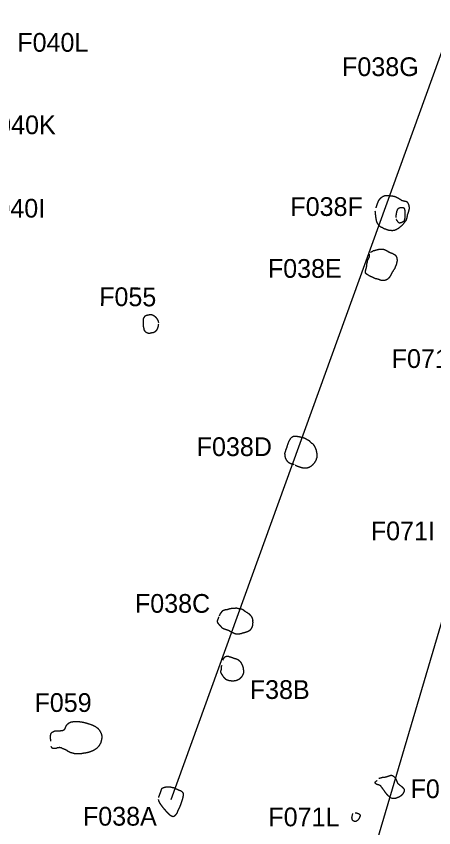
# Model space of a CAD drawing. Extents: x -56 to 221, y -167 to 6.
# Drawn here: x 39.71 to 57.53, y -94.39 to -59.74 of the extents above; entities that cross this region are included whole.
import ezdxf

# ---------------------------------------------------------------- set-up
doc = ezdxf.new("R2010")
doc.units = 0
for name, color, linetype in [('All Other Features', 7, 'Continuous'), ('Feature Numbers', 7, 'Continuous'), ('Fenceline 38', 7, 'Continuous'), ('Fenceline 71', 7, 'Continuous'), ('Posthole', 7, 'Continuous')]:
    doc.layers.add(name, color=color, linetype=linetype)

msp = doc.modelspace()

# ---------------------------------------------------------------- linework, layer by layer
at = {"layer": 'All Other Features'}
msp.add_open_spline([(41.188, -90.697), (41.183, -90.612), (41.178, -90.551), (41.18, -90.443), (41.193, -90.37), (41.235, -90.317), (41.29, -90.285), (41.344, -90.261), (41.402, -90.25), (41.495, -90.253), (41.558, -90.25), (41.628, -90.244), (41.685, -90.238), (41.758, -90.203), (41.805, -90.153), (41.826, -90.083), (41.875, -89.992), (41.937, -89.934), (42.005, -89.89), (42.101, -89.863), (42.174, -89.858), (42.252, -89.852), (42.369, -89.852), (42.481, -89.869), (42.609, -89.893), (42.762, -89.937), (42.944, -89.992), (43.077, -90.062), (43.181, -90.13), (43.267, -90.226), (43.316, -90.323), (43.353, -90.408), (43.373, -90.51), (43.355, -90.606), (43.324, -90.756), (43.275, -90.849), (43.212, -90.934), (43.139, -91.01), (42.996, -91.104), (42.895, -91.142), (42.809, -91.171), (42.728, -91.189), (42.64, -91.206), (42.554, -91.218), (42.473, -91.235), (42.372, -91.235), (42.265, -91.235), (42.218, -91.235), (42.135, -91.212), (42.023, -91.183), (41.948, -91.142), (41.893, -91.113), (41.867, -91.083), (41.81, -91.063), (41.748, -91.039), (41.677, -91.007), (41.628, -90.978), (41.558, -90.969), (41.485, -90.978), (41.43, -90.999), (41.391, -91.007), (41.297, -91.016), (41.248, -90.999), (41.204, -90.92)], degree=2, dxfattribs=at)
at = {"layer": 'Fenceline 38'}
msp.add_line((68.393, -32.124), (46.315, -93.205), dxfattribs=at)
for points in [[(55.07, -67.916), (55.105, -67.811), (55.148, -67.694), (55.2, -67.569), (55.228, -67.563), (55.25, -67.52), (55.304, -67.471), (55.397, -67.411), (55.484, -67.387), (55.577, -67.391), (55.659, -67.398), (55.749, -67.409), (55.857, -67.425), (55.947, -67.464), (56.025, -67.509), (56.101, -67.55), (56.151, -67.591), (56.209, -67.612), (56.345, -67.638), (56.385, -67.653), (56.427, -67.717), (56.455, -67.776), (56.481, -67.883), (56.485, -67.953), (56.455, -68.078), (56.423, -68.167), (56.398, -68.236), (56.39, -68.318), (56.36, -68.421), (56.339, -68.469), (56.299, -68.516), (56.214, -68.634), (56.143, -68.703), (56.032, -68.793), (55.975, -68.834), (55.867, -68.882), (55.786, -68.898), (55.688, -68.892), (55.596, -68.884), (55.504, -68.841), (55.409, -68.816), (55.356, -68.774), (55.269, -68.746), (55.203, -68.676), (55.132, -68.585), (55.095, -68.484), (55.071, -68.352), (55.053, -68.231), (55.039, -68.064)], [(55.923, -68.333), (55.931, -68.242), (55.96, -68.064), (56.023, -67.934), (56.101, -67.907), (56.203, -67.896), (56.256, -67.911), (56.294, -68.003), (56.307, -68.145), (56.298, -68.268), (56.296, -68.381), (56.262, -68.493), (56.201, -68.535), (56.119, -68.564), (56.052, -68.579), (55.991, -68.495), (55.931, -68.411)], [(54.833, -69.815), (54.902, -69.778), (54.971, -69.741), (55.015, -69.735), (55.059, -69.721), (55.162, -69.697), (55.22, -69.682), (55.24, -69.689), (55.311, -69.68), (55.379, -69.682), (55.436, -69.703), (55.522, -69.744), (55.59, -69.781), (55.613, -69.806), (55.757, -69.858), (55.793, -69.875), (55.849, -69.908), (55.89, -69.93), (55.929, -69.992), (55.961, -70.066), (55.966, -70.123), (55.968, -70.182), (55.96, -70.221), (55.942, -70.316), (55.922, -70.37), (55.879, -70.478), (55.87, -70.504), (55.811, -70.593), (55.757, -70.681), (55.691, -70.8), (55.653, -70.877), (55.574, -70.959), (55.495, -71.008), (55.438, -71.02), (55.323, -71.024), (55.243, -71.011), (55.207, -70.985), (55.11, -70.956), (55.054, -70.958), (54.985, -70.917), (54.908, -70.879), (54.844, -70.856), (54.779, -70.822), (54.71, -70.778), (54.658, -70.743), (54.623, -70.704), (54.616, -70.652), (54.628, -70.575), (54.659, -70.48), (54.678, -70.392), (54.681, -70.305), (54.705, -70.23), (54.708, -70.176), (54.748, -70.102), (54.78, -70.042), (54.803, -69.969), (54.795, -69.902)], [(51.569, -78.888), (51.478, -78.862), (51.406, -78.836), (51.363, -78.82), (51.309, -78.771), (51.238, -78.673), (51.209, -78.601), (51.187, -78.509), (51.186, -78.459), (51.181, -78.399), (51.209, -78.331), (51.232, -78.232), (51.276, -78.131), (51.292, -78.059), (51.352, -77.896), (51.422, -77.765), (51.493, -77.696), (51.576, -77.665), (51.632, -77.662), (51.67, -77.673), (51.762, -77.681), (51.847, -77.705), (51.908, -77.717), (51.996, -77.743), (52.099, -77.79), (52.135, -77.816), (52.187, -77.835), (52.224, -77.875), (52.297, -77.95), (52.389, -78.003), (52.41, -78.06), (52.433, -78.087), (52.471, -78.153), (52.514, -78.267), (52.524, -78.338), (52.535, -78.378), (52.539, -78.432), (52.542, -78.501), (52.549, -78.562), (52.537, -78.597), (52.505, -78.686), (52.444, -78.807), (52.39, -78.865), (52.317, -78.943), (52.215, -79.006), (52.156, -79.027), (52.013, -79.043), (51.953, -79.031), (51.87, -79.017), (51.788, -78.984), (51.653, -78.935), (51.625, -78.922)], [(48.384, -85.346), (48.414, -85.277), (48.431, -85.243), (48.45, -85.22), (48.48, -85.182), (48.509, -85.144), (48.536, -85.114), (48.552, -85.105), (48.577, -85.095), (48.619, -85.083), (48.662, -85.073), (48.7, -85.073), (48.735, -85.063), (48.762, -85.058), (48.792, -85.042), (48.823, -85.034), (48.872, -85.024), (48.909, -85.02), (48.958, -85.017), (49.006, -85.013), (49.05, -85.011), (49.1, -85.003), (49.141, -85.011), (49.19, -85.024), (49.297, -85.037), (49.337, -85.05), (49.375, -85.065), (49.403, -85.084), (49.42, -85.102), (49.451, -85.126), (49.49, -85.149), (49.539, -85.185), (49.594, -85.212), (49.647, -85.255), (49.676, -85.278), (49.698, -85.304), (49.713, -85.328), (49.738, -85.355), (49.754, -85.38), (49.767, -85.398), (49.775, -85.422), (49.781, -85.445), (49.794, -85.472), (49.801, -85.498), (49.804, -85.521), (49.805, -85.539), (49.804, -85.558), (49.805, -85.629), (49.804, -85.654), (49.8, -85.677), (49.797, -85.711), (49.796, -85.732), (49.791, -85.76), (49.79, -85.781), (49.776, -85.819), (49.766, -85.841), (49.761, -85.854), (49.748, -85.872), (49.729, -85.899), (49.72, -85.919), (49.704, -85.936), (49.679, -85.962), (49.662, -85.976), (49.64, -85.993), (49.626, -86.005), (49.601, -86.017), (49.583, -86.024), (49.564, -86.03), (49.515, -86.043), (49.495, -86.053), (49.474, -86.061), (49.45, -86.066), (49.416, -86.073), (49.366, -86.087), (49.344, -86.094), (49.314, -86.107), (49.283, -86.112), (49.251, -86.118), (49.221, -86.122), (49.174, -86.123), (49.151, -86.121), (49.129, -86.127), (49.09, -86.129), (49.039, -86.104), (49.005, -86.092), (48.965, -86.07), (48.94, -86.066), (48.915, -86.047), (48.89, -86.033), (48.852, -86.015), (48.832, -86.003), (48.817, -85.993), (48.782, -85.974), (48.754, -85.964), (48.711, -85.95), (48.688, -85.942), (48.667, -85.934), (48.627, -85.925), (48.607, -85.917), (48.581, -85.908), (48.561, -85.901), (48.521, -85.874), (48.502, -85.859), (48.489, -85.843), (48.477, -85.827), (48.459, -85.805), (48.451, -85.788), (48.439, -85.777), (48.426, -85.764), (48.411, -85.759), (48.389, -85.734), (48.378, -85.724), (48.368, -85.704), (48.351, -85.688), (48.334, -85.668), (48.321, -85.65), (48.309, -85.617), (48.307, -85.595), (48.304, -85.575), (48.307, -85.551), (48.323, -85.505), (48.338, -85.474), (48.357, -85.42), (48.367, -85.391)], [(48.532, -87.24), (48.557, -87.176), (48.591, -87.133), (48.628, -87.09), (48.676, -87.068), (48.748, -87.057), (48.823, -87.089), (48.882, -87.104), (48.942, -87.124), (49.027, -87.159), (49.108, -87.178), (49.153, -87.2), (49.197, -87.217), (49.222, -87.248), (49.257, -87.277), (49.284, -87.309), (49.31, -87.356), (49.325, -87.386), (49.349, -87.426), (49.374, -87.488), (49.385, -87.531), (49.4, -87.577), (49.406, -87.648), (49.415, -87.696), (49.417, -87.735), (49.406, -87.796), (49.397, -87.822), (49.367, -87.894), (49.329, -87.95), (49.292, -87.993), (49.243, -88.039), (49.207, -88.066), (49.173, -88.085), (49.101, -88.111), (49.06, -88.117), (48.969, -88.129), (48.911, -88.128), (48.845, -88.118), (48.807, -88.114), (48.767, -88.106), (48.732, -88.093), (48.69, -88.076), (48.639, -88.042), (48.586, -87.98), (48.553, -87.937), (48.522, -87.885), (48.483, -87.822), (48.461, -87.779), (48.443, -87.73), (48.447, -87.703), (48.46, -87.666), (48.473, -87.617), (48.472, -87.557), (48.472, -87.504), (48.497, -87.463)], [(45.794, -93.1), (45.812, -93.042), (45.833, -92.984), (45.845, -92.951), (45.88, -92.855), (45.905, -92.788), (45.92, -92.74), (45.942, -92.704), (45.964, -92.692), (46.008, -92.669), (46.067, -92.653), (46.133, -92.647), (46.193, -92.647), (46.288, -92.646), (46.342, -92.658), (46.433, -92.679), (46.529, -92.725), (46.572, -92.741), (46.64, -92.774), (46.681, -92.789), (46.729, -92.805), (46.779, -92.838), (46.812, -92.877), (46.834, -92.919), (46.842, -92.95), (46.845, -93.003), (46.827, -93.062), (46.815, -93.113), (46.812, -93.147), (46.791, -93.208), (46.772, -93.272), (46.755, -93.32), (46.735, -93.373), (46.712, -93.436), (46.679, -93.522), (46.662, -93.553), (46.643, -93.591), (46.6, -93.683), (46.582, -93.73), (46.569, -93.768), (46.542, -93.805), (46.507, -93.849), (46.462, -93.896), (46.441, -93.914), (46.401, -93.921), (46.336, -93.902), (46.251, -93.832), (46.21, -93.785), (46.158, -93.738), (46.11, -93.679), (46.07, -93.636), (46.012, -93.57), (45.966, -93.507), (45.926, -93.457), (45.901, -93.422), (45.859, -93.364), (45.829, -93.308), (45.804, -93.255), (45.786, -93.18)]]:
    msp.add_open_spline(points, degree=2, dxfattribs=at)
at = {"layer": 'Fenceline 71'}
msp.add_lwpolyline([(71.067, -37.884), (65.73, -58.954), (49.143, -115.143)], dxfattribs=at)
for points in [[(55.184, -92.279), (55.245, -92.264), (55.292, -92.256), (55.366, -92.227), (55.472, -92.228), (55.577, -92.193), (55.738, -92.131), (55.859, -92.227), (55.912, -92.297), (55.962, -92.414), (55.982, -92.492), (56.158, -92.621), (56.301, -92.762), (56.234, -92.921), (56.152, -93.026), (56, -93.102), (55.898, -93.14), (55.726, -93.151), (55.513, -92.95), (55.433, -92.825), (55.335, -92.694), (55.251, -92.576), (55.083, -92.541), (54.997, -92.442), (55.114, -92.377)], [(54.177, -93.749), (54.312, -93.766), (54.405, -93.858), (54.357, -93.968), (54.293, -94.08), (54.178, -94.139), (54.069, -94.086), (54.029, -93.961), (54.082, -93.776)]]:
    msp.add_open_spline(points, degree=2, dxfattribs=at)
at = {"layer": 'Posthole'}
msp.add_open_spline([(45.779, -72.89), (45.768, -72.981), (45.751, -73.035), (45.724, -73.103), (45.698, -73.149), (45.678, -73.174), (45.648, -73.209), (45.624, -73.229), (45.599, -73.238), (45.553, -73.257), (45.493, -73.263), (45.45, -73.271), (45.429, -73.278), (45.397, -73.29), (45.377, -73.291), (45.337, -73.275), (45.253, -73.237), (45.226, -73.211), (45.198, -73.177), (45.185, -73.15), (45.171, -73.085), (45.161, -73.042), (45.147, -72.986), (45.143, -72.894), (45.142, -72.851), (45.142, -72.811), (45.144, -72.73), (45.137, -72.69), (45.15, -72.656), (45.167, -72.611), (45.19, -72.578), (45.211, -72.545), (45.23, -72.528), (45.261, -72.503), (45.298, -72.502), (45.338, -72.488), (45.392, -72.481), (45.423, -72.478), (45.454, -72.476), (45.486, -72.476), (45.535, -72.493), (45.564, -72.508), (45.595, -72.528), (45.643, -72.567), (45.676, -72.602), (45.695, -72.627), (45.727, -72.667), (45.749, -72.71), (45.77, -72.753), (45.78, -72.816)], degree=2, dxfattribs=at)

# ---------------------------------------------------------------- texts
at = {"layer": 'Feature Numbers'}
for s, p in [('F040L', (39.758, -61.254)), ('F038G', (53.622, -62.293)), ('F040K', (38.246, -64.775)), ('F040I', (38.212, -68.336)), ('F038F', (51.415, -68.266)), ('F038E', (50.454, -70.908)), ('F071G', (55.738, -74.757)), ('F038D', (47.415, -78.519)), ('F071I', (54.848, -82.115)), ('F038C', (44.779, -85.212)), ('F38B', (49.682, -88.891)), ('F059', (40.492, -89.445)), ('F071K', (56.544, -93.127)), ('F038A', (42.56, -94.301)), ('F071L', (50.475, -94.329))]:
    msp.add_text(s, height=0.8, dxfattribs=at).set_placement(p)
msp.add_text('F055', height=0.8, rotation=359.5, dxfattribs=at).set_placement((43.249, -72.107))

doc.saveas('drawing.dxf')
